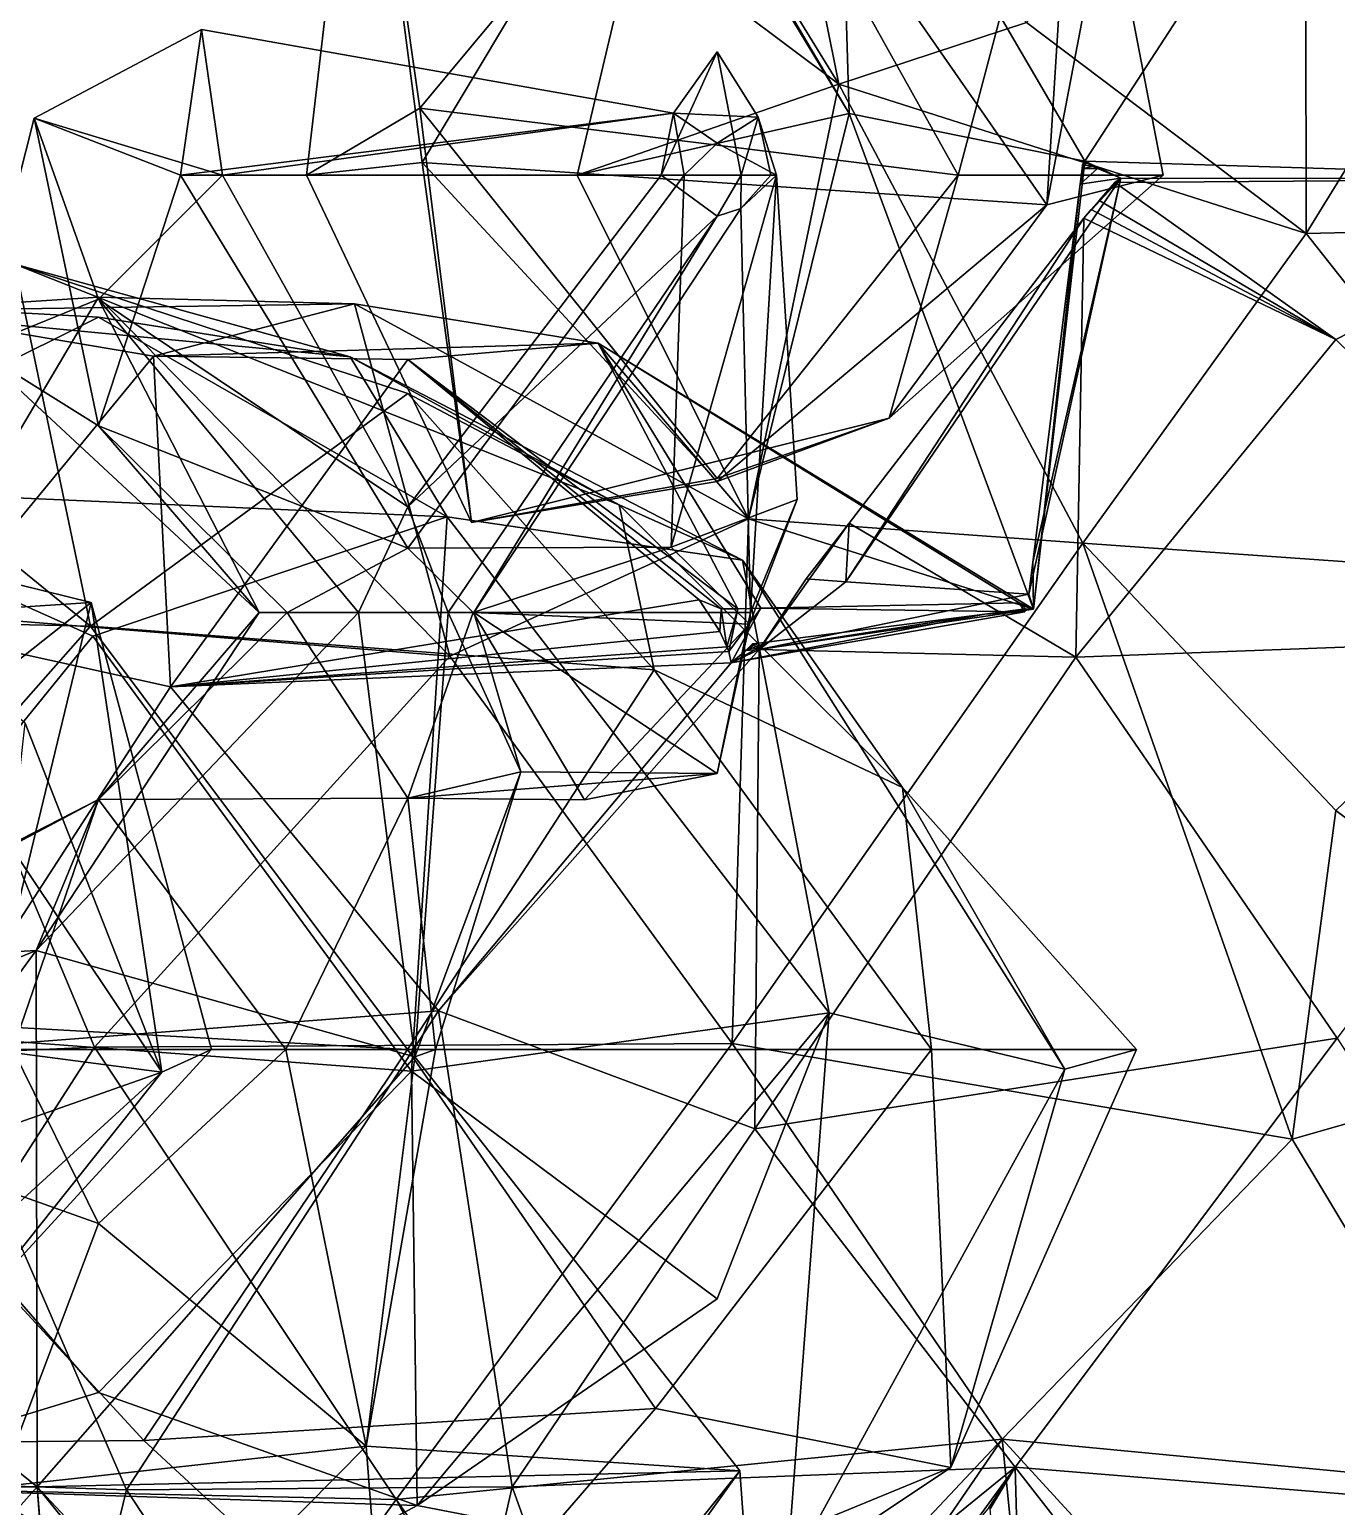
# Model space of a CAD drawing. Extents: x 290095 to 295679, y 4553756 to 4561441.
# Drawn here: x 294012.4 to 294065.6, y 4558763.6 to 4558823.8 of the extents above; entities that cross this region are included whole.
import ezdxf

# ---------------------------------------------------------------- set-up
doc = ezdxf.new("R2010")
doc.units = 0
doc.layers.add('Au_ppm_Pref_-_0_5', color=7, linetype='CONTINUOUS')

msp = doc.modelspace()

# ---------------------------------------------------------------- linework, layer by layer
at = {"layer": 'Au_ppm_Pref_-_0_5'}
for points in [[(294045.331, 4558821.532, 1848.233), (294041.932, 4558838.453, 1842.86), (294026.769, 4558835.441, 1846.475)], [(294045.331, 4558821.532, 1848.233), (294052.974, 4558824.047, 1843.263), (294041.932, 4558838.453, 1842.86)], [(294028.268, 4558820.559, 1899.442), (294023.651, 4558817.831, 1894.645), (294025.9, 4558837.161, 1894.722)], [(294025.9, 4558837.161, 1894.722), (294023.651, 4558817.831, 1894.645), (294028.359, 4558818.347, 1888.819)], [(294028.268, 4558820.559, 1899.442), (294025.9, 4558837.161, 1894.722), (294040.481, 4558835.233, 1899.281)], [(294039.587, 4558837.091, 1888.034), (294025.9, 4558837.161, 1894.722), (294028.359, 4558818.347, 1888.819)], [(294053.805, 4558816.62, 1888.35), (294039.587, 4558837.091, 1888.034), (294028.359, 4558818.347, 1888.819)], [(294056.595, 4558831.199, 1888.705), (294039.587, 4558837.091, 1888.034), (294053.805, 4558816.62, 1888.35)], [(294055.027, 4558836.075, 1894.763), (294050.192, 4558817.831, 1899.272), (294040.481, 4558835.233, 1899.281)], [(294058.545, 4558817.831, 1894.645), (294050.192, 4558817.831, 1899.272), (294055.027, 4558836.075, 1894.763)], [(294058.545, 4558817.831, 1894.645), (294055.027, 4558836.075, 1894.763), (294053.805, 4558816.62, 1888.35)], [(294053.805, 4558816.62, 1888.35), (294055.027, 4558836.075, 1894.763), (294056.595, 4558831.199, 1888.705)], [(294045.749, 4558820.345, 1858.174), (294036.49, 4558835.649, 1859.009), (294045.284, 4558835.649, 1862.634)], [(294036.49, 4558835.649, 1859.009), (294045.749, 4558820.345, 1858.174), (294038.267, 4558833.029, 1853.913)], [(294055.352, 4558818.397, 1863.638), (294045.284, 4558835.649, 1862.634), (294066.687, 4558835.856, 1864.47)], [(294055.352, 4558818.397, 1863.638), (294045.749, 4558820.345, 1858.174), (294045.284, 4558835.649, 1862.634)], [(294078.4, 4558817.698, 1866.505), (294055.352, 4558818.397, 1863.638), (294066.687, 4558835.856, 1864.47)], [(294076.686, 4558835.473, 1847.264), (294064.35, 4558834.703, 1843.339), (294064.373, 4558815.456, 1845.674)], [(294076.686, 4558835.473, 1847.264), (294064.373, 4558815.456, 1845.674), (294086.972, 4558815.987, 1847.868)], [(294045.331, 4558821.532, 1848.233), (294026.769, 4558835.441, 1846.475), (294038.267, 4558833.029, 1853.913)], [(294050.192, 4558817.831, 1899.272), (294028.268, 4558820.559, 1899.442), (294040.481, 4558835.233, 1899.281)], [(294064.35, 4558834.703, 1843.339), (294052.974, 4558824.047, 1843.263), (294064.373, 4558815.456, 1845.674)], [(294045.749, 4558820.345, 1858.174), (294034.675, 4558817.831, 1853.069), (294038.267, 4558833.029, 1853.913)], [(294045.331, 4558821.532, 1848.233), (294038.267, 4558833.029, 1853.913), (294034.675, 4558817.831, 1853.069)], [(294052.974, 4558824.047, 1843.263), (294045.331, 4558821.532, 1848.233), (294064.373, 4558815.456, 1845.674)], [(294019.367, 4558823.757, 1930.281), (294020.218, 4558817.831, 1932.657), (294012.545, 4558820.153, 1930.229)], [(294019.367, 4558823.757, 1930.281), (294012.545, 4558820.153, 1930.229), (294018.517, 4558817.831, 1928.706)], [(294018.517, 4558817.831, 1928.706), (294038.591, 4558820.353, 1930.281), (294019.367, 4558823.757, 1930.281)], [(294020.218, 4558817.831, 1932.657), (294019.367, 4558823.757, 1930.281), (294038.591, 4558820.353, 1930.281)], [(294040.375, 4558822.858, 1931.956), (294038.096, 4558817.831, 1931.355), (294038.591, 4558820.353, 1930.281)], [(294040.375, 4558822.858, 1931.956), (294041.353, 4558817.831, 1930.742), (294038.096, 4558817.831, 1931.355)], [(294040.375, 4558822.858, 1931.956), (294038.591, 4558820.353, 1930.281), (294042.046, 4558820.195, 1930.281)], [(294040.375, 4558822.858, 1931.956), (294042.046, 4558820.195, 1930.281), (294041.353, 4558817.831, 1930.742)], [(294034.675, 4558817.831, 1853.069), (294041.65, 4558803.829, 1853.035), (294045.331, 4558821.532, 1848.233)], [(294045.331, 4558821.532, 1848.233), (294041.65, 4558803.829, 1853.035), (294055.272, 4558802.837, 1848.03)], [(294055.272, 4558802.837, 1848.03), (294064.373, 4558815.456, 1845.674), (294045.331, 4558821.532, 1848.233)], [(294030.369, 4558803.681, 1894.645), (294023.651, 4558817.831, 1894.645), (294028.268, 4558820.559, 1899.442)], [(294030.369, 4558803.681, 1894.645), (294028.268, 4558820.559, 1899.442), (294040.375, 4558805.465, 1898.766)], [(294040.375, 4558805.465, 1898.766), (294028.268, 4558820.559, 1899.442), (294050.192, 4558817.831, 1899.272)], [(294010.156, 4558810.731, 1930.281), (294012.545, 4558820.153, 1930.229), (294015.176, 4558812.771, 1931.967)], [(294010.156, 4558810.731, 1930.281), (294015.176, 4558807.618, 1926.876), (294012.545, 4558820.153, 1930.229)], [(294015.176, 4558812.771, 1931.967), (294012.545, 4558820.153, 1930.229), (294020.218, 4558817.831, 1932.657)], [(294018.517, 4558817.831, 1928.706), (294012.545, 4558820.153, 1930.229), (294015.176, 4558807.618, 1926.876)], [(294018.517, 4558817.831, 1928.706), (294039.031, 4558817.831, 1929.647), (294038.591, 4558820.353, 1930.281)], [(294020.218, 4558817.831, 1932.657), (294038.591, 4558820.353, 1930.281), (294038.096, 4558817.831, 1931.355)], [(294045.749, 4558820.345, 1858.174), (294041.65, 4558803.829, 1853.035), (294034.675, 4558817.831, 1853.069)], [(294042.046, 4558820.195, 1930.281), (294038.591, 4558820.353, 1930.281), (294040.375, 4558819.129, 1929.848)], [(294039.031, 4558817.831, 1929.647), (294040.375, 4558819.129, 1929.848), (294038.591, 4558820.353, 1930.281)], [(294042.792, 4558817.831, 1929.141), (294042.046, 4558820.195, 1930.281), (294040.375, 4558819.129, 1929.848)], [(294042.046, 4558820.195, 1930.281), (294042.559, 4558817.831, 1930.281), (294041.353, 4558817.831, 1930.742)], [(294053.26, 4558800.141, 1858.835), (294041.65, 4558803.829, 1853.035), (294045.749, 4558820.345, 1858.174)], [(294042.792, 4558817.831, 1929.141), (294042.559, 4558817.831, 1930.281), (294042.046, 4558820.195, 1930.281)], [(294055.352, 4558818.397, 1863.638), (294053.26, 4558800.141, 1858.835), (294045.749, 4558820.345, 1858.174)], [(294042.792, 4558817.831, 1929.141), (294040.375, 4558819.129, 1929.848), (294039.031, 4558817.831, 1929.647)], [(294023.651, 4558817.831, 1894.645), (294030.369, 4558803.681, 1894.645), (294028.359, 4558818.347, 1888.819)], [(294030.369, 4558803.681, 1894.645), (294040.375, 4558805.351, 1890.485), (294028.359, 4558818.347, 1888.819)], [(294028.359, 4558818.347, 1888.819), (294040.375, 4558805.351, 1890.485), (294053.805, 4558816.62, 1888.35)], [(294053.26, 4558800.141, 1858.835), (294055.352, 4558818.397, 1863.638), (294055.17, 4558817.466, 1863.433)], [(294055.17, 4558817.466, 1863.433), (294055.352, 4558818.397, 1863.638), (294055.248, 4558818.088, 1863.593)], [(294055.17, 4558817.466, 1863.433), (294055.873, 4558818.097, 1863.856), (294056.824, 4558817.7, 1864.173)], [(294055.873, 4558818.097, 1863.856), (294055.17, 4558817.466, 1863.433), (294055.248, 4558818.088, 1863.593)], [(294055.248, 4558818.088, 1863.593), (294055.352, 4558818.397, 1863.638), (294055.255, 4558818.252, 1863.642)], [(294055.349, 4558818.248, 1863.68), (294055.248, 4558818.088, 1863.593), (294055.255, 4558818.252, 1863.642)], [(294055.384, 4558818.24, 1863.693), (294055.248, 4558818.088, 1863.593), (294055.349, 4558818.248, 1863.68)], [(294055.662, 4558818.176, 1863.791), (294055.248, 4558818.088, 1863.593), (294055.384, 4558818.24, 1863.693)], [(294055.662, 4558818.176, 1863.791), (294055.873, 4558818.097, 1863.856), (294055.248, 4558818.088, 1863.593)], [(294055.352, 4558818.397, 1863.638), (294055.349, 4558818.248, 1863.68), (294055.255, 4558818.252, 1863.642)], [(294055.349, 4558818.248, 1863.68), (294055.352, 4558818.397, 1863.638), (294055.384, 4558818.24, 1863.693)], [(294055.384, 4558818.24, 1863.693), (294055.352, 4558818.397, 1863.638), (294055.662, 4558818.176, 1863.791)], [(294055.873, 4558818.097, 1863.856), (294055.662, 4558818.176, 1863.791), (294055.352, 4558818.397, 1863.638)], [(294056.824, 4558817.7, 1864.173), (294055.873, 4558818.097, 1863.856), (294055.352, 4558818.397, 1863.638)], [(294056.824, 4558817.7, 1864.173), (294055.352, 4558818.397, 1863.638), (294078.4, 4558817.698, 1866.505)], [(294015.176, 4558812.771, 1931.967), (294020.218, 4558817.831, 1932.657), (294027.775, 4558804.318, 1931.716)], [(294015.176, 4558807.618, 1926.876), (294027.775, 4558802.632, 1929.408), (294018.517, 4558817.831, 1928.706)], [(294018.517, 4558817.831, 1928.706), (294027.775, 4558802.632, 1929.408), (294039.031, 4558817.831, 1929.647)], [(294020.218, 4558817.831, 1932.657), (294038.096, 4558817.831, 1931.355), (294027.775, 4558804.318, 1931.716)], [(294027.775, 4558804.318, 1931.716), (294038.096, 4558817.831, 1931.355), (294040.375, 4558816.153, 1930.84)], [(294027.775, 4558802.632, 1929.408), (294038.497, 4558802.668, 1924.341), (294039.031, 4558817.831, 1929.647)], [(294040.375, 4558816.153, 1930.84), (294038.096, 4558817.831, 1931.355), (294041.353, 4558817.831, 1930.742)], [(294042.792, 4558817.831, 1929.141), (294039.031, 4558817.831, 1929.647), (294038.497, 4558802.668, 1924.341)], [(294042.792, 4558817.831, 1929.141), (294038.497, 4558802.668, 1924.341), (294043.629, 4558804.615, 1924.341)], [(294041.336, 4558816.471, 1930.281), (294040.375, 4558816.153, 1930.84), (294041.353, 4558817.831, 1930.742)], [(294047.377, 4558807.928, 1894.645), (294040.375, 4558805.465, 1898.766), (294050.192, 4558817.831, 1899.272)], [(294042.792, 4558817.831, 1929.141), (294041.736, 4558800.013, 1924.983), (294041.336, 4558816.471, 1930.281)], [(294042.792, 4558817.831, 1929.141), (294041.336, 4558816.471, 1930.281), (294042.559, 4558817.831, 1930.281)], [(294041.336, 4558816.471, 1930.281), (294041.353, 4558817.831, 1930.742), (294042.559, 4558817.831, 1930.281)], [(294042.792, 4558817.831, 1929.141), (294043.629, 4558804.615, 1924.341), (294041.736, 4558800.013, 1924.983)], [(294045.623, 4558801.262, 1863.208), (294056.824, 4558817.7, 1864.173), (294055.309, 4558816.081, 1864.291)], [(294045.623, 4558801.262, 1863.208), (294053.066, 4558800.753, 1859.134), (294056.824, 4558817.7, 1864.173)], [(294058.545, 4558817.831, 1894.645), (294047.377, 4558807.928, 1894.645), (294050.192, 4558817.831, 1899.272)], [(294047.377, 4558807.928, 1894.645), (294058.545, 4558817.831, 1894.645), (294053.805, 4558816.62, 1888.35)], [(294053.066, 4558800.753, 1859.134), (294053.23, 4558802.055, 1859.469), (294056.824, 4558817.7, 1864.173)], [(294053.23, 4558802.055, 1859.469), (294055.17, 4558817.466, 1863.433), (294056.824, 4558817.7, 1864.173)], [(294053.23, 4558802.055, 1859.469), (294053.26, 4558800.141, 1858.835), (294055.17, 4558817.466, 1863.433)], [(294055.309, 4558816.081, 1864.291), (294056.824, 4558817.7, 1864.173), (294055.608, 4558816.425, 1864.278)], [(294055.608, 4558816.425, 1864.278), (294056.824, 4558817.7, 1864.173), (294055.932, 4558816.798, 1864.264)], [(294055.932, 4558816.798, 1864.264), (294056.824, 4558817.7, 1864.173), (294056.569, 4558817.532, 1864.235)], [(294055.932, 4558816.798, 1864.264), (294056.569, 4558817.532, 1864.235), (294065.573, 4558811.129, 1868.654)], [(294056.569, 4558817.532, 1864.235), (294056.824, 4558817.7, 1864.173), (294078.4, 4558817.698, 1866.505)], [(294065.573, 4558811.129, 1868.654), (294056.569, 4558817.532, 1864.235), (294078.4, 4558817.698, 1866.505)], [(294065.573, 4558811.129, 1868.654), (294078.4, 4558817.698, 1866.505), (294077.905, 4558799.049, 1869.78)], [(294030.46, 4558800.013, 1930.281), (294040.375, 4558816.153, 1930.84), (294041.336, 4558816.471, 1930.281)], [(294030.46, 4558800.013, 1930.281), (294041.336, 4558816.471, 1930.281), (294041.736, 4558800.013, 1924.983)], [(294040.375, 4558805.351, 1890.485), (294047.377, 4558807.928, 1894.645), (294053.805, 4558816.62, 1888.35)], [(294055.608, 4558816.425, 1864.278), (294065.573, 4558811.129, 1868.654), (294055.309, 4558816.081, 1864.291)], [(294065.573, 4558811.129, 1868.654), (294055.608, 4558816.425, 1864.278), (294055.932, 4558816.798, 1864.264)], [(294027.775, 4558804.318, 1931.716), (294040.375, 4558816.153, 1930.84), (294029.419, 4558800.013, 1931.055)], [(294030.46, 4558800.013, 1930.281), (294029.419, 4558800.013, 1931.055), (294040.375, 4558816.153, 1930.84)], [(294045.623, 4558801.262, 1863.208), (294055.309, 4558816.081, 1864.291), (294045.754, 4558803.653, 1864.126)], [(294055.309, 4558816.081, 1864.291), (294054.982, 4558798.193, 1869.334), (294045.754, 4558803.653, 1864.126)], [(294065.573, 4558811.129, 1868.654), (294054.982, 4558798.193, 1869.334), (294055.309, 4558816.081, 1864.291)], [(294086.972, 4558815.987, 1847.868), (294064.373, 4558815.456, 1845.674), (294075.46, 4558801.412, 1848.875)], [(294075.46, 4558801.412, 1848.875), (294064.373, 4558815.456, 1845.674), (294055.272, 4558802.837, 1848.03)], [(294025.43, 4558810.426, 1818.796), (294011.765, 4558814.204, 1823.077), (293999.197, 4558812.92, 1818.052)], [(294002.577, 4558809.432, 1826.513), (294011.765, 4558814.204, 1823.077), (294014.843, 4558799.452, 1828.156)], [(294025.43, 4558810.426, 1818.796), (294036.383, 4558804.396, 1823.373), (294011.765, 4558814.204, 1823.077)], [(294011.765, 4558814.204, 1823.077), (294027.775, 4558808.934, 1826.346), (294014.843, 4558799.452, 1828.156)], [(294011.765, 4558814.204, 1823.077), (294036.383, 4558804.396, 1823.373), (294027.775, 4558808.934, 1826.346)], [(294025.43, 4558810.426, 1818.796), (293999.197, 4558812.92, 1818.052), (294015.176, 4558812.044, 1813.423)], [(293999.197, 4558812.92, 1818.052), (294001.32, 4558805.136, 1811.135), (294015.176, 4558812.044, 1813.423)], [(294025.606, 4558812.589, 1853.794), (294006.488, 4558812.299, 1853.069), (294015.176, 4558812.859, 1848.787)], [(294006.488, 4558812.299, 1853.069), (294007.561, 4558800.013, 1849.48), (294015.176, 4558812.859, 1848.787)], [(294015.176, 4558812.859, 1848.787), (294007.561, 4558800.013, 1849.48), (294029.484, 4558798.224, 1848.034)], [(294015.176, 4558812.771, 1931.967), (294021.72, 4558800.013, 1930.281), (294010.156, 4558810.731, 1930.281)], [(294025.606, 4558812.589, 1853.794), (294015.176, 4558812.859, 1848.787), (294029.484, 4558798.224, 1848.034)], [(294015.176, 4558812.771, 1931.967), (294025.769, 4558800.013, 1931.226), (294021.72, 4558800.013, 1930.281)], [(294015.176, 4558812.771, 1931.967), (294027.775, 4558804.318, 1931.716), (294025.769, 4558800.013, 1931.226)], [(294001.32, 4558805.136, 1811.135), (294029.376, 4558803.91, 1811.15), (294015.176, 4558812.044, 1813.423)], [(294017.414, 4558810.455, 1857.605), (294006.488, 4558812.299, 1853.069), (294025.606, 4558812.589, 1853.794)], [(294017.414, 4558810.455, 1857.605), (294008.134, 4558799.172, 1858.074), (294006.488, 4558812.299, 1853.069)], [(294025.43, 4558810.426, 1818.796), (294015.176, 4558812.044, 1813.423), (294029.376, 4558803.91, 1811.15)], [(294035.533, 4558810.984, 1859.009), (294017.414, 4558810.455, 1857.605), (294025.606, 4558812.589, 1853.794)], [(294025.606, 4558812.589, 1853.794), (294041.65, 4558803.829, 1853.035), (294035.533, 4558810.984, 1859.009)], [(294029.484, 4558798.224, 1848.034), (294041.65, 4558803.829, 1853.035), (294025.606, 4558812.589, 1853.794)], [(294017.414, 4558810.455, 1857.605), (294035.533, 4558810.984, 1859.009), (294027.775, 4558810.319, 1862.444)], [(294027.775, 4558810.319, 1862.444), (294035.533, 4558810.984, 1859.009), (294041.214, 4558800.159, 1863.487)], [(294035.533, 4558810.984, 1859.009), (294042.156, 4558800.179, 1863.109), (294041.214, 4558800.159, 1863.487)], [(294052.673, 4558800.405, 1858.899), (294042.156, 4558800.179, 1863.109), (294035.533, 4558810.984, 1859.009)], [(294035.533, 4558810.984, 1859.009), (294053.26, 4558800.141, 1858.835), (294052.673, 4558800.405, 1858.899)], [(294035.533, 4558810.984, 1859.009), (294041.65, 4558803.829, 1853.035), (294053.26, 4558800.141, 1858.835)], [(294065.573, 4558811.129, 1868.654), (294077.905, 4558799.049, 1869.78), (294054.982, 4558798.193, 1869.334)], [(294018.105, 4558796.978, 1864.128), (294008.134, 4558799.172, 1858.074), (294017.414, 4558810.455, 1857.605)], [(294015.176, 4558807.618, 1926.876), (294010.156, 4558810.731, 1930.281), (294021.72, 4558800.013, 1930.281)], [(294018.105, 4558796.978, 1864.128), (294017.414, 4558810.455, 1857.605), (294027.775, 4558810.319, 1862.444)], [(294018.105, 4558796.978, 1864.128), (294027.775, 4558810.319, 1862.444), (294039.635, 4558800.523, 1863.877)], [(294025.43, 4558810.426, 1818.796), (294041.412, 4558802.137, 1817.438), (294036.383, 4558804.396, 1823.373)], [(294025.43, 4558810.426, 1818.796), (294029.376, 4558803.91, 1811.15), (294041.412, 4558802.137, 1817.438)], [(294040.535, 4558800.153, 1863.755), (294027.775, 4558810.319, 1862.444), (294041.214, 4558800.159, 1863.487)], [(294039.635, 4558800.523, 1863.877), (294027.775, 4558810.319, 1862.444), (294040.535, 4558800.153, 1863.755)], [(294002.577, 4558809.432, 1826.513), (294014.843, 4558799.452, 1828.156), (293989.4, 4558800.013, 1826.897)], [(294037.813, 4558797.675, 1827.325), (294014.843, 4558799.452, 1828.156), (294027.775, 4558808.934, 1826.346)], [(294036.383, 4558804.396, 1823.373), (294037.813, 4558797.675, 1827.325), (294027.775, 4558808.934, 1826.346)], [(294047.377, 4558807.928, 1894.645), (294030.369, 4558803.681, 1894.645), (294040.375, 4558805.465, 1898.766)], [(294030.369, 4558803.681, 1894.645), (294047.377, 4558807.928, 1894.645), (294040.375, 4558805.351, 1890.485)], [(294015.176, 4558807.618, 1926.876), (294021.72, 4558800.013, 1930.281), (294022.853, 4558800.013, 1927.96)], [(294015.176, 4558807.618, 1926.876), (294022.853, 4558800.013, 1927.96), (294027.775, 4558802.632, 1929.408)], [(294029.376, 4558803.91, 1811.15), (294001.32, 4558805.136, 1811.135), (294014.937, 4558799.049, 1807.676)], [(294014.937, 4558799.049, 1807.676), (294001.32, 4558805.136, 1811.135), (294002.12, 4558783.243, 1806.288)], [(294029.419, 4558800.013, 1931.055), (294025.769, 4558800.013, 1931.226), (294027.775, 4558804.318, 1931.716)], [(294036.383, 4558804.396, 1823.373), (294047.927, 4558792.875, 1823.373), (294037.813, 4558797.675, 1827.325)], [(294036.383, 4558804.396, 1823.373), (294041.412, 4558802.137, 1817.438), (294047.927, 4558792.875, 1823.373)], [(294043.629, 4558804.615, 1924.341), (294038.497, 4558802.668, 1924.341), (294041.689, 4558799.538, 1923.694)], [(294043.629, 4558804.615, 1924.341), (294041.689, 4558799.538, 1923.694), (294041.736, 4558800.013, 1924.983)], [(294029.376, 4558803.91, 1811.15), (294014.937, 4558799.049, 1807.676), (294027.92, 4558781.316, 1806.39)], [(294044.941, 4558783.689, 1810.473), (294029.376, 4558803.91, 1811.15), (294027.92, 4558781.316, 1806.39)], [(294044.941, 4558783.689, 1810.473), (294041.412, 4558802.137, 1817.438), (294029.376, 4558803.91, 1811.15)], [(294040.981, 4558782.438, 1846.067), (294041.65, 4558803.829, 1853.035), (294029.484, 4558798.224, 1848.034)], [(294041.65, 4558803.829, 1853.035), (294040.981, 4558782.438, 1846.067), (294055.272, 4558802.837, 1848.03)], [(294045.754, 4558803.653, 1864.126), (294042.085, 4558798.499, 1864.173), (294044.001, 4558801.373, 1864.096)], [(294045.754, 4558803.653, 1864.126), (294054.982, 4558798.193, 1869.334), (294042.085, 4558798.499, 1864.173)], [(294045.623, 4558801.262, 1863.208), (294045.754, 4558803.653, 1864.126), (294044.001, 4558801.373, 1864.096)], [(294002.962, 4558803.345, 1906.598), (293990.993, 4558798.857, 1901.235), (294014.867, 4558800.419, 1900.535)], [(294012.177, 4558795.495, 1910.991), (294002.962, 4558803.345, 1906.598), (294017.75, 4558781.281, 1906.544)], [(294002.962, 4558803.345, 1906.598), (294014.867, 4558800.419, 1900.535), (294017.75, 4558781.281, 1906.544)], [(294027.775, 4558802.632, 1929.408), (294022.853, 4558800.013, 1927.96), (294030.432, 4558800.013, 1924.341)], [(294027.775, 4558802.632, 1929.408), (294030.432, 4558800.013, 1924.341), (294038.497, 4558802.668, 1924.341)], [(294038.497, 4558802.668, 1924.341), (294030.432, 4558800.013, 1924.341), (294041.689, 4558799.538, 1923.694)], [(294055.272, 4558802.837, 1848.03), (294040.981, 4558782.438, 1846.067), (294063.8, 4558778.545, 1849.182)], [(294063.8, 4558778.545, 1849.182), (294065.573, 4558791.944, 1850.38), (294055.272, 4558802.837, 1848.03)], [(294065.573, 4558791.944, 1850.38), (294075.46, 4558801.412, 1848.875), (294055.272, 4558802.837, 1848.03)], [(294047.927, 4558792.875, 1823.373), (294041.412, 4558802.137, 1817.438), (294054.543, 4558781.4, 1817.646)], [(294044.941, 4558783.689, 1810.473), (294054.543, 4558781.4, 1817.646), (294041.412, 4558802.137, 1817.438)], [(294053.066, 4558800.753, 1859.134), (294053.26, 4558800.141, 1858.835), (294053.23, 4558802.055, 1859.469)], [(294044.001, 4558801.373, 1864.096), (294042.085, 4558798.499, 1864.173), (294045.623, 4558801.262, 1863.208)], [(294045.623, 4558801.262, 1863.208), (294042.085, 4558798.499, 1864.173), (294053.066, 4558800.753, 1859.134)], [(294065.573, 4558791.944, 1850.38), (294078.085, 4558782.619, 1852.167), (294075.46, 4558801.412, 1848.875)], [(294053.066, 4558800.753, 1859.134), (294042.085, 4558798.499, 1864.173), (294053.26, 4558800.141, 1858.835)], [(294000.95, 4558783.702, 1827.718), (293989.4, 4558800.013, 1826.897), (294014.843, 4558799.452, 1828.156)], [(293990.993, 4558798.857, 1901.235), (294002.577, 4558790.672, 1897.758), (294014.867, 4558800.419, 1900.535)], [(294015.01, 4558782.3, 1847.694), (294007.561, 4558800.013, 1849.48), (294001.541, 4558781.691, 1852.685)], [(294002.577, 4558790.672, 1897.758), (294010.463, 4558782.195, 1896.866), (294014.867, 4558800.419, 1900.535)], [(294015.01, 4558782.3, 1847.694), (294029.484, 4558798.224, 1848.034), (294007.561, 4558800.013, 1849.48)], [(294010.463, 4558782.195, 1896.866), (294019.775, 4558782.195, 1900.584), (294014.867, 4558800.419, 1900.535)], [(294021.72, 4558800.013, 1930.281), (294025.769, 4558800.013, 1931.226), (294012.628, 4558786.233, 1931.256)], [(294025.769, 4558800.013, 1931.226), (294028.057, 4558781.896, 1936.002), (294012.628, 4558786.233, 1931.256)], [(294021.72, 4558800.013, 1930.281), (294012.628, 4558786.233, 1931.256), (294015.176, 4558792.383, 1926.884)], [(294019.775, 4558782.195, 1900.584), (294017.75, 4558781.281, 1906.544), (294014.867, 4558800.419, 1900.535)], [(294021.72, 4558800.013, 1930.281), (294015.176, 4558792.383, 1926.884), (294022.853, 4558800.013, 1927.96)], [(294027.775, 4558792.448, 1927.759), (294022.853, 4558800.013, 1927.96), (294015.176, 4558792.383, 1926.884)], [(294018.105, 4558796.978, 1864.128), (294039.635, 4558800.523, 1863.877), (294040.49, 4558799.234, 1864.058)], [(294027.775, 4558792.448, 1927.759), (294030.432, 4558800.013, 1924.341), (294022.853, 4558800.013, 1927.96)], [(294025.769, 4558800.013, 1931.226), (294029.419, 4558800.013, 1931.055), (294028.057, 4558781.896, 1936.002)], [(294027.775, 4558792.448, 1927.759), (294034.976, 4558792.378, 1924.341), (294030.432, 4558800.013, 1924.341)], [(294032.374, 4558793.51, 1930.281), (294028.057, 4558781.896, 1936.002), (294029.419, 4558800.013, 1931.055)], [(294032.374, 4558793.51, 1930.281), (294029.419, 4558800.013, 1931.055), (294030.46, 4558800.013, 1930.281)], [(294030.432, 4558800.013, 1924.341), (294034.976, 4558792.378, 1924.341), (294041.689, 4558799.538, 1923.694)], [(294040.375, 4558793.443, 1926.531), (294032.374, 4558793.51, 1930.281), (294030.46, 4558800.013, 1930.281)], [(294040.375, 4558793.443, 1926.531), (294030.46, 4558800.013, 1930.281), (294041.736, 4558800.013, 1924.983)], [(294040.486, 4558799.244, 1864.057), (294040.49, 4558799.234, 1864.058), (294039.635, 4558800.523, 1863.877)], [(294040.535, 4558800.153, 1863.755), (294040.486, 4558799.244, 1864.057), (294039.635, 4558800.523, 1863.877)], [(294040.375, 4558793.443, 1926.531), (294041.736, 4558800.013, 1924.983), (294041.689, 4558799.538, 1923.694)], [(294040.535, 4558800.153, 1863.755), (294040.54, 4558800.151, 1863.755), (294040.486, 4558799.244, 1864.057)], [(294040.49, 4558799.234, 1864.058), (294040.486, 4558799.244, 1864.057), (294040.54, 4558800.151, 1863.755)], [(294040.54, 4558800.151, 1863.755), (294040.765, 4558798.605, 1864.145), (294040.49, 4558799.234, 1864.058)], [(294040.54, 4558800.151, 1863.755), (294040.535, 4558800.153, 1863.755), (294041.214, 4558800.159, 1863.487)], [(294041.214, 4558800.159, 1863.487), (294040.765, 4558798.605, 1864.145), (294040.54, 4558800.151, 1863.755)], [(294041.214, 4558800.159, 1863.487), (294040.846, 4558798.421, 1864.171), (294040.765, 4558798.605, 1864.145)], [(294042.156, 4558800.179, 1863.109), (294040.846, 4558798.421, 1864.171), (294041.214, 4558800.159, 1863.487)], [(294040.846, 4558798.421, 1864.171), (294042.156, 4558800.179, 1863.109), (294040.95, 4558797.961, 1864.272)], [(294042.156, 4558800.179, 1863.109), (294052.907, 4558800.036, 1858.921), (294040.95, 4558797.961, 1864.272)], [(294051.284, 4558799.939, 1859.724), (294040.95, 4558797.961, 1864.272), (294052.907, 4558800.036, 1858.921)], [(294051.284, 4558799.939, 1859.724), (294053.26, 4558800.141, 1858.835), (294042.085, 4558798.499, 1864.173)], [(294052.673, 4558800.405, 1858.899), (294052.907, 4558800.036, 1858.921), (294042.156, 4558800.179, 1863.109)], [(294052.933, 4558800.151, 1858.955), (294053.26, 4558800.141, 1858.835), (294051.284, 4558799.939, 1859.724)], [(294052.933, 4558800.151, 1858.955), (294051.284, 4558799.939, 1859.724), (294052.907, 4558800.036, 1858.921)], [(294052.673, 4558800.405, 1858.899), (294053.26, 4558800.141, 1858.835), (294052.933, 4558800.151, 1858.955)], [(294052.673, 4558800.405, 1858.899), (294052.933, 4558800.151, 1858.955), (294052.907, 4558800.036, 1858.921)], [(294014.843, 4558799.452, 1828.156), (294027.755, 4558782.203, 1829.316), (294000.95, 4558783.702, 1827.718)], [(294014.843, 4558799.452, 1828.156), (294037.813, 4558797.675, 1827.325), (294027.755, 4558782.203, 1829.316)], [(294040.375, 4558793.443, 1926.531), (294041.689, 4558799.538, 1923.694), (294034.976, 4558792.378, 1924.341)], [(294040.95, 4558797.961, 1864.272), (294051.284, 4558799.939, 1859.724), (294042.488, 4558798.811, 1863.825)], [(294051.284, 4558799.939, 1859.724), (294042.085, 4558798.499, 1864.173), (294042.488, 4558798.811, 1863.825)], [(294027.92, 4558781.316, 1806.39), (294014.937, 4558799.049, 1807.676), (294002.12, 4558783.243, 1806.288)], [(294008.134, 4558799.172, 1858.074), (294018.105, 4558796.978, 1864.128), (294008.529, 4558782.195, 1864.59)], [(294040.765, 4558798.605, 1864.145), (294018.105, 4558796.978, 1864.128), (294040.49, 4558799.234, 1864.058)], [(294042.488, 4558798.811, 1863.825), (294041.544, 4558798.465, 1864.172), (294040.95, 4558797.961, 1864.272)], [(294042.488, 4558798.811, 1863.825), (294041.957, 4558798.743, 1864.072), (294041.544, 4558798.465, 1864.172)], [(294042.488, 4558798.811, 1863.825), (294042.085, 4558798.499, 1864.173), (294041.957, 4558798.743, 1864.072)], [(294065.633, 4558782.66, 1870.048), (294054.982, 4558798.193, 1869.334), (294077.905, 4558799.049, 1869.78)], [(294029.484, 4558798.224, 1848.034), (294015.01, 4558782.3, 1847.694), (294040.981, 4558782.438, 1846.067)], [(294040.846, 4558798.421, 1864.171), (294018.105, 4558796.978, 1864.128), (294040.765, 4558798.605, 1864.145)], [(294040.846, 4558798.421, 1864.171), (294040.95, 4558797.961, 1864.272), (294018.105, 4558796.978, 1864.128)], [(294042.085, 4558798.499, 1864.173), (294029.02, 4558783.775, 1867.169), (294040.95, 4558797.961, 1864.272)], [(294042.085, 4558798.499, 1864.173), (294041.908, 4558778.968, 1869.089), (294029.02, 4558783.775, 1867.169)], [(294041.544, 4558798.465, 1864.172), (294042.085, 4558798.499, 1864.173), (294040.95, 4558797.961, 1864.272)], [(294041.957, 4558798.743, 1864.072), (294041.68, 4558798.597, 1864.156), (294041.544, 4558798.465, 1864.172)], [(294041.68, 4558798.597, 1864.156), (294042.085, 4558798.499, 1864.173), (294041.544, 4558798.465, 1864.172)], [(294041.957, 4558798.743, 1864.072), (294041.812, 4558798.725, 1864.14), (294041.68, 4558798.597, 1864.156)], [(294041.812, 4558798.725, 1864.14), (294042.085, 4558798.499, 1864.173), (294041.68, 4558798.597, 1864.156)], [(294041.957, 4558798.743, 1864.072), (294042.085, 4558798.499, 1864.173), (294041.812, 4558798.725, 1864.14)], [(294042.085, 4558798.499, 1864.173), (294054.982, 4558798.193, 1869.334), (294041.908, 4558778.968, 1869.089)], [(294065.633, 4558782.66, 1870.048), (294041.908, 4558778.968, 1869.089), (294054.982, 4558798.193, 1869.334)], [(294040.95, 4558797.961, 1864.272), (294029.02, 4558783.775, 1867.169), (294018.105, 4558796.978, 1864.128)], [(294037.813, 4558797.675, 1827.325), (294049.1, 4558782.195, 1827.486), (294027.755, 4558782.203, 1829.316)], [(294047.927, 4558792.875, 1823.373), (294049.1, 4558782.195, 1827.486), (294037.813, 4558797.675, 1827.325)], [(294008.529, 4558782.195, 1864.59), (294018.105, 4558796.978, 1864.128), (294029.02, 4558783.775, 1867.169)], [(294017.75, 4558781.281, 1906.544), (294010.699, 4558782.195, 1912.463), (294012.177, 4558795.495, 1910.991)], [(294040.375, 4558793.443, 1926.531), (294027.775, 4558792.448, 1927.759), (294032.374, 4558793.51, 1930.281)], [(294028.905, 4558782.195, 1930.281), (294032.374, 4558793.51, 1930.281), (294027.775, 4558792.448, 1927.759)], [(294040.375, 4558793.443, 1926.531), (294034.976, 4558792.378, 1924.341), (294027.775, 4558792.448, 1927.759)], [(294028.905, 4558782.195, 1930.281), (294028.057, 4558781.896, 1936.002), (294032.374, 4558793.51, 1930.281)], [(294047.927, 4558792.875, 1823.373), (294057.463, 4558782.195, 1823.373), (294049.1, 4558782.195, 1827.486)], [(294047.927, 4558792.875, 1823.373), (294054.543, 4558781.4, 1817.646), (294057.463, 4558782.195, 1823.373)], [(294015.176, 4558792.383, 1926.884), (294012.628, 4558786.233, 1931.256), (294002.577, 4558785.675, 1925.501)], [(294015.176, 4558792.383, 1926.884), (294002.577, 4558785.675, 1925.501), (294006.732, 4558788.07, 1924.341)], [(294015.176, 4558792.383, 1926.884), (294006.732, 4558788.07, 1924.341), (294011.685, 4558782.195, 1924.341)], [(294015.176, 4558792.383, 1926.884), (294011.685, 4558782.195, 1924.341), (294022.808, 4558782.195, 1926.683)], [(294027.775, 4558792.448, 1927.759), (294015.176, 4558792.383, 1926.884), (294022.808, 4558782.195, 1926.683)], [(294028.905, 4558782.195, 1930.281), (294027.775, 4558792.448, 1927.759), (294022.808, 4558782.195, 1926.683)], [(294078.085, 4558782.619, 1852.167), (294065.573, 4558791.944, 1850.38), (294063.8, 4558778.545, 1849.182)], [(293997.721, 4558780.088, 1930.281), (294012.628, 4558786.233, 1931.256), (294002.577, 4558772.532, 1932.999)], [(293997.721, 4558780.088, 1930.281), (294002.577, 4558785.675, 1925.501), (294012.628, 4558786.233, 1931.256)], [(294012.628, 4558786.233, 1931.256), (294012.676, 4558764.381, 1936.777), (294002.577, 4558772.532, 1932.999)], [(294012.628, 4558786.233, 1931.256), (294028.057, 4558781.896, 1936.002), (294012.676, 4558764.381, 1936.777)], [(294016.307, 4558764.259, 1864.532), (294008.529, 4558782.195, 1864.59), (294029.02, 4558783.775, 1867.169)], [(294029.02, 4558783.775, 1867.169), (294032.024, 4558764.377, 1868.885), (294016.307, 4558764.259, 1864.532)], [(294041.908, 4558778.968, 1869.089), (294032.024, 4558764.377, 1868.885), (294029.02, 4558783.775, 1867.169)], [(294005.524, 4558766.154, 1822.657), (294000.95, 4558783.702, 1827.718), (294017.013, 4558766.272, 1827.814)], [(294000.95, 4558783.702, 1827.718), (294027.755, 4558782.203, 1829.316), (294017.013, 4558766.272, 1827.814)], [(294002.73, 4558764.432, 1811.5), (294015.176, 4558768.217, 1806.835), (294002.12, 4558783.243, 1806.288)], [(294027.92, 4558781.316, 1806.39), (294002.12, 4558783.243, 1806.288), (294015.176, 4558768.217, 1806.835)], [(294044.941, 4558783.689, 1810.473), (294027.92, 4558781.316, 1806.39), (294040.375, 4558772.044, 1808.111)], [(294043.199, 4558760.699, 1816.999), (294044.941, 4558783.689, 1810.473), (294028.153, 4558763.615, 1811.103)], [(294044.941, 4558783.689, 1810.473), (294040.375, 4558772.044, 1808.111), (294028.153, 4558763.615, 1811.103)], [(294043.199, 4558760.699, 1816.999), (294054.543, 4558781.4, 1817.646), (294044.941, 4558783.689, 1810.473)], [(294065.633, 4558782.66, 1870.048), (294052.522, 4558765.183, 1869.972), (294041.908, 4558778.968, 1869.089)], [(294065.633, 4558782.66, 1870.048), (294078.185, 4558763.094, 1869.962), (294052.522, 4558765.183, 1869.972)], [(294063.8, 4558778.545, 1849.182), (294072.317, 4558764.377, 1849.89), (294078.085, 4558782.619, 1852.167)], [(294001.541, 4558781.691, 1852.685), (294003.498, 4558764.377, 1847.564), (294015.01, 4558782.3, 1847.694)], [(294002.669, 4558764.709, 1858.864), (294008.529, 4558782.195, 1864.59), (294016.307, 4558764.259, 1864.532)], [(294027.292, 4558763.869, 1847.878), (294015.01, 4558782.3, 1847.694), (294003.498, 4558764.377, 1847.564)], [(294015.176, 4558775.11, 1927.919), (294011.685, 4558782.195, 1924.341), (294005.041, 4558778.709, 1924.341)], [(294006.12, 4558777.183, 1912.463), (294010.699, 4558782.195, 1912.463), (294017.75, 4558781.281, 1906.544)], [(294019.775, 4558782.195, 1900.584), (294010.057, 4558771.616, 1900.584), (294017.75, 4558781.281, 1906.544)], [(294010.057, 4558771.616, 1900.584), (294019.775, 4558782.195, 1900.584), (294010.463, 4558782.195, 1896.866)], [(294015.176, 4558775.11, 1927.919), (294022.808, 4558782.195, 1926.683), (294011.685, 4558782.195, 1924.341)], [(294027.292, 4558763.869, 1847.878), (294040.981, 4558782.438, 1846.067), (294015.01, 4558782.3, 1847.694)], [(294015.176, 4558775.11, 1927.919), (294026.073, 4558766.042, 1931.497), (294022.808, 4558782.195, 1926.683)], [(294037.865, 4558767.568, 1827.065), (294017.013, 4558766.272, 1827.814), (294027.755, 4558782.203, 1829.316)], [(294028.905, 4558782.195, 1930.281), (294022.808, 4558782.195, 1926.683), (294026.073, 4558766.042, 1931.497)], [(294028.905, 4558782.195, 1930.281), (294026.073, 4558766.042, 1931.497), (294028.057, 4558781.896, 1936.002)], [(294040.981, 4558782.438, 1846.067), (294027.292, 4558763.869, 1847.878), (294051.988, 4558766.319, 1847.403)], [(294037.865, 4558767.568, 1827.065), (294027.755, 4558782.203, 1829.316), (294049.1, 4558782.195, 1827.486)], [(294037.865, 4558767.568, 1827.065), (294049.1, 4558782.195, 1827.486), (294049.89, 4558765.166, 1822.791)], [(294051.988, 4558766.319, 1847.403), (294063.8, 4558778.545, 1849.182), (294040.981, 4558782.438, 1846.067)], [(294057.463, 4558782.195, 1823.373), (294049.89, 4558765.166, 1822.791), (294049.1, 4558782.195, 1827.486)], [(294049.89, 4558765.166, 1822.791), (294057.463, 4558782.195, 1823.373), (294054.543, 4558781.4, 1817.646)], [(294041.304, 4558765.034, 1936.014), (294012.676, 4558764.381, 1936.777), (294028.057, 4558781.896, 1936.002)], [(294015.176, 4558768.217, 1806.835), (294028.153, 4558763.615, 1811.103), (294027.92, 4558781.316, 1806.39)], [(294026.073, 4558766.042, 1931.497), (294041.304, 4558765.034, 1936.014), (294028.057, 4558781.896, 1936.002)], [(294028.153, 4558763.615, 1811.103), (294040.375, 4558772.044, 1808.111), (294027.92, 4558781.316, 1806.39)], [(294043.199, 4558760.699, 1816.999), (294049.89, 4558765.166, 1822.791), (294054.543, 4558781.4, 1817.646)], [(294017.75, 4558781.281, 1906.544), (294010.057, 4558771.616, 1900.584), (294002.866, 4558767.688, 1906.781)], [(294002.866, 4558767.688, 1906.781), (294006.12, 4558777.183, 1912.463), (294017.75, 4558781.281, 1906.544)], [(294052.522, 4558765.183, 1869.972), (294032.024, 4558764.377, 1868.885), (294041.908, 4558778.968, 1869.089)], [(294005.041, 4558778.709, 1924.341), (294011.112, 4558764.377, 1926.257), (294015.176, 4558775.11, 1927.919)], [(294051.988, 4558766.319, 1847.403), (294072.317, 4558764.377, 1849.89), (294063.8, 4558778.545, 1849.182)], [(294015.176, 4558775.11, 1927.919), (294011.112, 4558764.377, 1926.257), (294026.073, 4558766.042, 1931.497)], [(293995.552, 4558764.377, 1933.592), (294002.577, 4558772.532, 1932.999), (294012.676, 4558764.381, 1936.777)], [(294005.524, 4558766.154, 1822.657), (294015.109, 4558756.649, 1817.339), (293990.22, 4558769.323, 1816.728)], [(293990.22, 4558769.323, 1816.728), (294015.109, 4558756.649, 1817.339), (294002.73, 4558764.432, 1811.5)], [(294002.73, 4558764.432, 1811.5), (294028.153, 4558763.615, 1811.103), (294015.176, 4558768.217, 1806.835)], [(294037.865, 4558767.568, 1827.065), (294027.968, 4558756.132, 1823.479), (294017.013, 4558766.272, 1827.814)], [(294037.865, 4558767.568, 1827.065), (294049.89, 4558765.166, 1822.791), (294027.968, 4558756.132, 1823.479)], [(294068.235, 4558757.454, 1899.531), (294059.254, 4558755.494, 1894.645), (294076.039, 4558767.476, 1894.757)], [(294071.034, 4558759.077, 1889.659), (294076.039, 4558767.476, 1894.757), (294059.254, 4558755.494, 1894.645)], [(294005.524, 4558766.154, 1822.657), (294017.013, 4558766.272, 1827.814), (294027.968, 4558756.132, 1823.479)], [(294027.292, 4558763.869, 1847.878), (294036.836, 4558750.195, 1848.017), (294051.988, 4558766.319, 1847.403)], [(294036.836, 4558750.195, 1848.017), (294040.38, 4558749.383, 1847.974), (294051.988, 4558766.319, 1847.403)], [(294040.38, 4558749.383, 1847.974), (294053.996, 4558746.283, 1852.636), (294051.988, 4558766.319, 1847.403)], [(294059.944, 4558757.639, 1848.207), (294051.988, 4558766.319, 1847.403), (294053.996, 4558746.283, 1852.636)], [(294051.988, 4558766.319, 1847.403), (294059.944, 4558757.639, 1848.207), (294072.317, 4558764.377, 1849.89)], [(294005.524, 4558766.154, 1822.657), (294027.968, 4558756.132, 1823.479), (294015.109, 4558756.649, 1817.339)], [(294011.112, 4558764.377, 1926.257), (294013.499, 4558753.329, 1931.746), (294026.073, 4558766.042, 1931.497)], [(294026.073, 4558766.042, 1931.497), (294013.499, 4558753.329, 1931.746), (294027.617, 4558745.95, 1935.626)], [(294041.304, 4558765.034, 1936.014), (294026.073, 4558766.042, 1931.497), (294027.617, 4558745.95, 1935.626)], [(294049.89, 4558765.166, 1822.791), (294043.199, 4558760.699, 1816.999), (294027.968, 4558756.132, 1823.479)], [(294052.522, 4558765.183, 1869.972), (294036.452, 4558752.106, 1870.887), (294032.024, 4558764.377, 1868.885)], [(294050.392, 4558762.272, 1870.215), (294036.452, 4558752.106, 1870.887), (294052.522, 4558765.183, 1869.972)], [(294050.392, 4558762.272, 1870.215), (294052.522, 4558765.183, 1869.972), (294051.457, 4558763.544, 1870.113)], [(294051.457, 4558763.544, 1870.113), (294052.522, 4558765.183, 1869.972), (294051.513, 4558763.53, 1870.116)], [(294052.522, 4558765.183, 1869.972), (294051.495, 4558763.489, 1870.115), (294051.513, 4558763.53, 1870.116)], [(294052.522, 4558765.183, 1869.972), (294053.03, 4558746.465, 1865.044), (294051.495, 4558763.489, 1870.115)], [(294053.03, 4558746.465, 1865.044), (294052.522, 4558765.183, 1869.972), (294065.573, 4558748.414, 1870.269)], [(294065.573, 4558748.414, 1870.269), (294052.522, 4558765.183, 1869.972), (294078.185, 4558763.094, 1869.962)], [(294016.307, 4558764.259, 1864.532), (294011.107, 4558743.004, 1859.026), (294002.669, 4558764.709, 1858.864)], [(294041.304, 4558765.034, 1936.014), (294027.775, 4558748.2, 1936.767), (294012.676, 4558764.381, 1936.777)], [(294027.617, 4558745.95, 1935.626), (294042.349, 4558750.657, 1941.511), (294041.304, 4558765.034, 1936.014)], [(294041.304, 4558765.034, 1936.014), (294042.349, 4558750.657, 1941.511), (294027.775, 4558748.2, 1936.767)], [(294002.577, 4558753.035, 1934.061), (293995.552, 4558764.377, 1933.592), (294012.676, 4558764.381, 1936.777)], [(294013.499, 4558753.329, 1931.746), (294002.577, 4558753.035, 1934.061), (294012.676, 4558764.381, 1936.777)], [(294011.112, 4558764.377, 1926.257), (294002.577, 4558755.864, 1927.443), (294013.499, 4558753.329, 1931.746)], [(294002.73, 4558764.432, 1811.5), (294015.109, 4558756.649, 1817.339), (294028.153, 4558763.615, 1811.103)], [(294027.292, 4558763.869, 1847.878), (294003.498, 4558764.377, 1847.564), (294017.444, 4558750.182, 1849.407)], [(294017.444, 4558750.182, 1849.407), (294003.498, 4558764.377, 1847.564), (294009.836, 4558750.26, 1853.069)], [(294027.971, 4558746.672, 1864.956), (294011.107, 4558743.004, 1859.026), (294016.307, 4558764.259, 1864.532)], [(294014.134, 4558746.265, 1941.959), (294012.676, 4558764.381, 1936.777), (294027.775, 4558748.2, 1936.767)], [(294013.499, 4558753.329, 1931.746), (294012.676, 4558764.381, 1936.777), (294027.617, 4558745.95, 1935.626)], [(294027.617, 4558745.95, 1935.626), (294012.676, 4558764.381, 1936.777), (294014.134, 4558746.265, 1941.959)], [(294027.971, 4558746.672, 1864.956), (294016.307, 4558764.259, 1864.532), (294032.024, 4558764.377, 1868.885)], [(294027.292, 4558763.869, 1847.878), (294017.444, 4558750.182, 1849.407), (294035.882, 4558747.646, 1848.238)], [(294035.882, 4558747.646, 1848.238), (294036.836, 4558750.195, 1848.017), (294027.292, 4558763.869, 1847.878)], [(294027.971, 4558746.672, 1864.956), (294032.024, 4558764.377, 1868.885), (294036.452, 4558752.106, 1870.887)], [(294059.944, 4558757.639, 1848.207), (294068.688, 4558757.445, 1849.291), (294072.317, 4558764.377, 1849.89)], [(294043.199, 4558760.699, 1816.999), (294028.153, 4558763.615, 1811.103), (294015.109, 4558756.649, 1817.339)]]:
    msp.add_3dface(points, dxfattribs=at)

doc.saveas('drawing.dxf')
